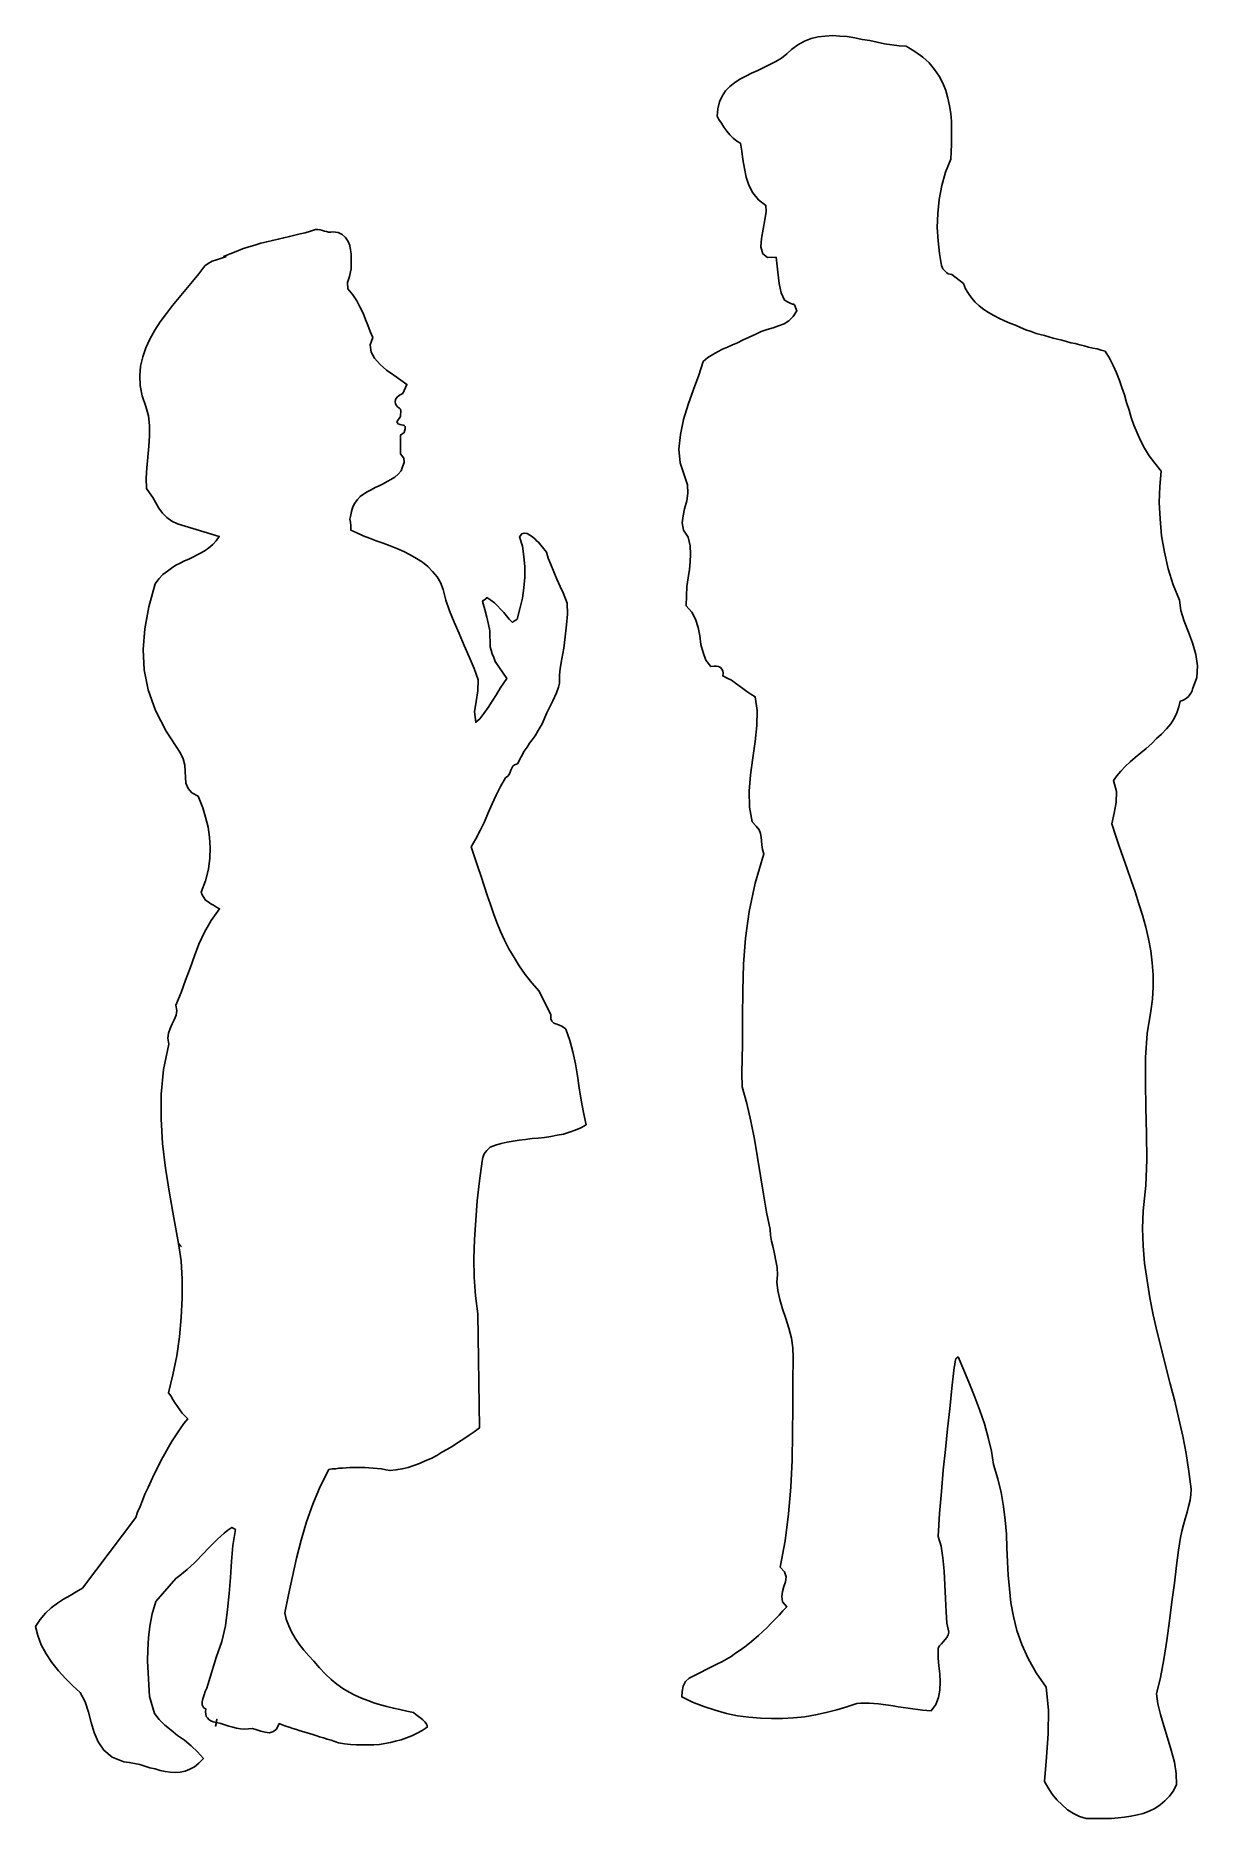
# Model space of a CAD drawing. Extents: x 137.35 to 138.52, y 51.67 to 53.47.
import ezdxf

# ---------------------------------------------------------------- set-up
doc = ezdxf.new("R2010")
doc.units = 0
doc.layers.get('0').update_dxf_attribs({"linetype": 'CONTINUOUS'})

msp = doc.modelspace()

# ---------------------------------------------------------------- linework, layer by layer
at = {"linetype": 'CONTINUOUS'}
for points in [[(138.0219, 53.145), (138.0175, 53.1312), (138.0122, 53.1164), (138.0068, 53.1013), (138.0021, 53.0862), (137.9989, 53.0711), (137.9974, 53.0563), (137.9986, 53.0425), (138.003, 53.0293), (138.0062, 53.0202), (138.0065, 53.0117), (138.0052, 53.0038), (138.003, 52.9959), (138.0015, 52.9887), (138.0008, 52.9815), (138.0021, 52.9742), (138.0068, 52.967), (138.0087, 52.9582), (138.009, 52.95), (138.0087, 52.9422), (138.0081, 52.9343), (138.0068, 52.9261), (138.0055, 52.9173), (138.0049, 52.9079), (138.0046, 52.8975), (138.0106, 52.8912), (138.0143, 52.884), (138.0169, 52.8758), (138.0184, 52.8673), (138.0197, 52.8585), (138.0219, 52.8503), (138.0247, 52.8428), (138.0298, 52.8362), (138.0329, 52.8365), (138.0354, 52.8365), (138.0376, 52.8362), (138.0395, 52.8352), (138.0408, 52.8336), (138.0417, 52.8318), (138.042, 52.8296), (138.0417, 52.8267), (138.0461, 52.8245), (138.0505, 52.8223), (138.0546, 52.8195), (138.0584, 52.8167), (138.0622, 52.8138), (138.0662, 52.811), (138.0703, 52.8082), (138.0747, 52.8056), (138.0766, 52.7918), (138.0763, 52.7764), (138.0744, 52.7604), (138.0722, 52.7437), (138.0697, 52.7267), (138.0684, 52.71), (138.0688, 52.694), (138.0716, 52.6789), (138.0757, 52.6748), (138.0785, 52.671), (138.0798, 52.6673), (138.0807, 52.6635), (138.081, 52.6597), (138.0813, 52.6556), (138.082, 52.6512), (138.0835, 52.6468), (138.0744, 52.6169), (138.0684, 52.5883), (138.0647, 52.5613), (138.0628, 52.5349), (138.0622, 52.5084), (138.0618, 52.4814), (138.0618, 52.4537), (138.0612, 52.4248), (138.0615, 52.4109), (138.0662, 52.394), (138.0703, 52.376), (138.0738, 52.3578), (138.0769, 52.3392), (138.0798, 52.3207), (138.0829, 52.3021), (138.0861, 52.2839), (138.0898, 52.2663), (138.0901, 52.2606), (138.0911, 52.2546), (138.0927, 52.2483), (138.0942, 52.2417), (138.0955, 52.2348), (138.0968, 52.2279), (138.0971, 52.2207), (138.0964, 52.2131), (138.0974, 52.2046), (138.0996, 52.1955), (138.1024, 52.1861), (138.1056, 52.1763), (138.1087, 52.1665), (138.1112, 52.1565), (138.1128, 52.1467), (138.1131, 52.137), (138.1128, 52.1121), (138.1128, 52.0863), (138.1125, 52.0599), (138.1119, 52.0329), (138.1106, 52.0058), (138.1084, 51.9788), (138.1049, 51.9514), (138.0999, 51.9247), (138.1043, 51.92), (138.1059, 51.9149), (138.1052, 51.9099), (138.1037, 51.9052), (138.1021, 51.9001), (138.1015, 51.8951), (138.1024, 51.8898), (138.1065, 51.8847), (138.1027, 51.8807), (138.099, 51.8762), (138.0949, 51.8722), (138.0908, 51.8681), (138.0867, 51.8637), (138.0823, 51.8596), (138.0779, 51.8555), (138.0732, 51.8517), (138.0688, 51.8479), (138.064, 51.8442), (138.0593, 51.8407), (138.0546, 51.8376), (138.0502, 51.8344), (138.0455, 51.8316), (138.0408, 51.8291), (138.0364, 51.8269), (138.0077, 51.8124), (138.004, 51.8089), (138.0018, 51.8042), (138.0008, 51.7989), (138.0002, 51.7935), (138.0112, 51.7882), (138.0225, 51.7838), (138.0339, 51.78), (138.0455, 51.7768), (138.0568, 51.7743), (138.0681, 51.7728), (138.0798, 51.7718), (138.0911, 51.7715), (138.1024, 51.7715), (138.1134, 51.7721), (138.1247, 51.7734), (138.1358, 51.7753), (138.1465, 51.7775), (138.1571, 51.7803), (138.1675, 51.7835), (138.1776, 51.7869), (138.1814, 51.7872), (138.1858, 51.7872), (138.1902, 51.7872), (138.1946, 51.7869), (138.1993, 51.7863), (138.2043, 51.7857), (138.2094, 51.785), (138.2144, 51.7844), (138.2194, 51.7835), (138.2244, 51.7828), (138.2295, 51.7819), (138.2342, 51.7813), (138.2392, 51.7806), (138.244, 51.78), (138.2484, 51.7797), (138.2528, 51.7794), (138.2575, 51.7857), (138.2603, 51.7929), (138.2616, 51.8004), (138.2619, 51.8086), (138.2616, 51.8168), (138.2606, 51.825), (138.26, 51.8328), (138.2597, 51.8404), (138.26, 51.8429), (138.2612, 51.8451), (138.2631, 51.8473), (138.265, 51.8492), (138.2669, 51.8514), (138.2688, 51.8536), (138.2701, 51.8561), (138.2707, 51.8589), (138.2688, 51.8681), (138.2679, 51.8797), (138.2672, 51.8929), (138.2666, 51.9068), (138.266, 51.9206), (138.2647, 51.9341), (138.2628, 51.9461), (138.2597, 51.9558), (138.2612, 51.9791), (138.2631, 52.0014), (138.265, 52.0228), (138.2672, 52.0439), (138.2694, 52.0647), (138.2716, 52.0851), (138.2738, 52.1058), (138.276, 52.1269), (138.2767, 52.1297), (138.277, 52.1329), (138.2779, 52.1357), (138.2801, 52.1376), (138.2858, 52.1241), (138.2915, 52.1103), (138.2971, 52.0967), (138.3021, 52.0832), (138.3069, 52.0697), (138.3106, 52.0561), (138.3138, 52.0423), (138.316, 52.0285), (138.3204, 52.0143), (138.3238, 52.0002), (138.326, 51.986), (138.3276, 51.9722), (138.3289, 51.958), (138.3295, 51.9442), (138.3301, 51.9303), (138.3308, 51.9165), (138.332, 51.9027), (138.3336, 51.8885), (138.3361, 51.8747), (138.3396, 51.8605), (138.3446, 51.8464), (138.3509, 51.8322), (138.3591, 51.8177), (138.3691, 51.8033), (138.3716, 51.78), (138.3713, 51.7564), (138.3694, 51.7325), (138.3676, 51.7077), (138.3713, 51.7014), (138.3754, 51.6951), (138.3801, 51.6894), (138.3855, 51.6841), (138.3908, 51.6793), (138.3968, 51.6756), (138.4031, 51.6724), (138.4097, 51.6705), (138.416, 51.6705), (138.4223, 51.6705), (138.4289, 51.6705), (138.4355, 51.6705), (138.4421, 51.6712), (138.4487, 51.6718), (138.455, 51.6727), (138.4616, 51.674), (138.4676, 51.6756), (138.4736, 51.6778), (138.4792, 51.6806), (138.4846, 51.6841), (138.4893, 51.6882), (138.494, 51.6929), (138.4978, 51.6982), (138.5012, 51.7045), (138.5009, 51.7158), (138.499, 51.7275), (138.4959, 51.7397), (138.4921, 51.752), (138.4883, 51.7643), (138.4849, 51.7756), (138.4824, 51.7866), (138.4811, 51.7964), (138.4849, 51.813), (138.4883, 51.8313), (138.4915, 51.8504), (138.494, 51.8703), (138.4965, 51.8898), (138.499, 51.9086), (138.5012, 51.9263), (138.5031, 51.942), (138.5053, 51.9549), (138.5066, 51.9612), (138.5082, 51.9675), (138.51, 51.9737), (138.5119, 51.9804), (138.5135, 51.9863), (138.5151, 51.9926), (138.5157, 51.9983), (138.516, 52.0036), (138.5138, 52.0215), (138.511, 52.0398), (138.5075, 52.0574), (138.5037, 52.075), (138.4994, 52.0926), (138.4949, 52.1103), (138.4905, 52.1276), (138.4861, 52.1452), (138.4817, 52.1625), (138.4776, 52.1801), (138.4742, 52.1974), (138.4714, 52.2147), (138.4688, 52.2323), (138.4676, 52.2499), (138.4669, 52.2675), (138.4676, 52.2854), (138.4701, 52.3109), (138.471, 52.337), (138.4707, 52.3634), (138.4701, 52.3895), (138.4698, 52.4153), (138.4698, 52.4405), (138.4714, 52.4647), (138.4751, 52.4874), (138.477, 52.4996), (138.4776, 52.5119), (138.4776, 52.5242), (138.4767, 52.5364), (138.4751, 52.5484), (138.4729, 52.5607), (138.4701, 52.5726), (138.4669, 52.5845), (138.4632, 52.5962), (138.4594, 52.6081), (138.4553, 52.6198), (138.4512, 52.6314), (138.4471, 52.6431), (138.443, 52.6544), (138.4393, 52.6657), (138.4358, 52.677), (138.438, 52.6877), (138.4402, 52.6987), (138.4405, 52.7097), (138.4374, 52.7207), (138.4408, 52.7255), (138.4449, 52.7302), (138.4493, 52.7349), (138.4544, 52.7396), (138.4594, 52.7443), (138.4651, 52.7487), (138.4704, 52.7534), (138.4761, 52.7582), (138.4811, 52.7632), (138.4861, 52.7679), (138.4909, 52.7733), (138.4953, 52.7783), (138.4987, 52.7836), (138.5016, 52.7893), (138.5037, 52.7953), (138.505, 52.8013), (138.5072, 52.8019), (138.5094, 52.8028), (138.5113, 52.8041), (138.5132, 52.806), (138.5148, 52.8079), (138.516, 52.8097), (138.517, 52.8116), (138.5173, 52.8132), (138.5217, 52.8252), (138.5223, 52.8368), (138.5207, 52.8484), (138.5173, 52.8601), (138.5132, 52.8711), (138.5088, 52.8821), (138.5056, 52.8928), (138.5041, 52.9032), (138.4978, 52.9189), (138.4927, 52.9352), (138.489, 52.9519), (138.4861, 52.9686), (138.4846, 52.9856), (138.4836, 53.0022), (138.4843, 53.0183), (138.4855, 53.034), (138.4792, 53.0419), (138.4736, 53.0494), (138.4688, 53.0573), (138.4648, 53.0651), (138.4613, 53.0727), (138.4581, 53.0806), (138.4553, 53.0881), (138.4531, 53.0956), (138.4506, 53.1035), (138.4484, 53.1111), (138.4459, 53.1186), (138.4434, 53.1258), (138.4405, 53.1334), (138.4371, 53.1409), (138.4333, 53.1482), (138.4289, 53.1554), (138.4248, 53.1564), (138.4207, 53.1576), (138.4166, 53.1585), (138.4122, 53.1595), (138.4078, 53.1607), (138.4034, 53.1617), (138.3987, 53.163), (138.3943, 53.1639), (138.3899, 53.1652), (138.3852, 53.1664), (138.3808, 53.1674), (138.3764, 53.1686), (138.372, 53.1699), (138.3676, 53.1711), (138.3632, 53.1721), (138.3591, 53.1733), (138.354, 53.1752), (138.3487, 53.1771), (138.3433, 53.1793), (138.338, 53.1815), (138.3323, 53.1837), (138.327, 53.1859), (138.3213, 53.1887), (138.3163, 53.1916), (138.3109, 53.1944), (138.3062, 53.1975), (138.3015, 53.2013), (138.2974, 53.2051), (138.2937, 53.2092), (138.2905, 53.2136), (138.2877, 53.2183), (138.2855, 53.2237), (138.2738, 53.2331), (138.2719, 53.2334), (138.2701, 53.2337), (138.2685, 53.2347), (138.2672, 53.2359), (138.266, 53.2372), (138.2647, 53.2388), (138.2638, 53.2403), (138.2631, 53.2422), (138.2612, 53.2542), (138.2597, 53.2671), (138.259, 53.2806), (138.2594, 53.2947), (138.2609, 53.3089), (138.2635, 53.3231), (138.2672, 53.3366), (138.2726, 53.3495), (138.2729, 53.357), (138.2732, 53.3646), (138.2735, 53.3721), (138.2735, 53.38), (138.2732, 53.3878), (138.2726, 53.396), (138.2713, 53.4036), (138.2697, 53.4114), (138.2675, 53.419), (138.2647, 53.4265), (138.2609, 53.4335), (138.2562, 53.4404), (138.2509, 53.447), (138.2443, 53.4529), (138.2364, 53.4586), (138.2276, 53.464), (138.2204, 53.4643), (138.2131, 53.4652), (138.2056, 53.4665), (138.198, 53.468), (138.1905, 53.4696), (138.1829, 53.4709), (138.1754, 53.4725), (138.1678, 53.4737), (138.1603, 53.4743), (138.1531, 53.4747), (138.1455, 53.4743), (138.1383, 53.4734), (138.1314, 53.4718), (138.1244, 53.469), (138.1178, 53.4652), (138.1112, 53.4605), (138.1065, 53.4561), (138.1012, 53.452), (138.0955, 53.4486), (138.0895, 53.4454), (138.0835, 53.4423), (138.0772, 53.4394), (138.071, 53.4366), (138.065, 53.4338), (138.059, 53.4306), (138.0537, 53.4268), (138.049, 53.4231), (138.0445, 53.4187), (138.0411, 53.4133), (138.0383, 53.4077), (138.0367, 53.4007), (138.0361, 53.3932), (138.0379, 53.3897), (138.0405, 53.386), (138.043, 53.3819), (138.0458, 53.3781), (138.049, 53.3743), (138.0524, 53.3709), (138.0559, 53.368), (138.0596, 53.3658), (138.0612, 53.3576), (138.0622, 53.3492), (138.0637, 53.3403), (138.0656, 53.3315), (138.0681, 53.3234), (138.0722, 53.3155), (138.0779, 53.3086), (138.0854, 53.3029), (138.0858, 53.2966), (138.0845, 53.2881), (138.0826, 53.2787), (138.081, 53.2693), (138.0804, 53.2608), (138.0823, 53.2539), (138.087, 53.2501), (138.0958, 53.2504), (138.0974, 53.2353), (138.099, 53.2237), (138.1008, 53.2145), (138.1043, 53.207), (138.1081, 53.2048), (138.1106, 53.2035), (138.1122, 53.2029), (138.1134, 53.2029), (138.114, 53.2026), (138.1147, 53.2016), (138.1153, 53.1994), (138.1166, 53.1963), (138.1131, 53.1903), (138.1087, 53.1862), (138.104, 53.1831), (138.0983, 53.1809), (138.0927, 53.179), (138.0867, 53.1774), (138.0807, 53.1752), (138.0751, 53.1724), (138.0618, 53.1664), (138.0568, 53.1639), (138.0515, 53.1617), (138.0464, 53.1595), (138.0414, 53.1573), (138.0364, 53.1548), (138.0316, 53.1519), (138.0266, 53.1488), (138.0219, 53.145)], [(137.7156, 53.0893), (137.7118, 53.0837), (137.713, 53.0818), (137.7146, 53.0812), (137.7165, 53.0808), (137.7181, 53.0805), (137.719, 53.0802), (137.72, 53.079), (137.72, 53.0768), (137.7193, 53.073), (137.7156, 53.0705), (137.7156, 53.0516), (137.7187, 53.0472), (137.719, 53.0428), (137.7174, 53.0384), (137.7162, 53.0343), (137.713, 53.0308), (137.7096, 53.028), (137.7058, 53.0255), (137.702, 53.0233), (137.6979, 53.0211), (137.6939, 53.0192), (137.6898, 53.0173), (137.6857, 53.0151), (137.6816, 53.0129), (137.6781, 53.0107), (137.6747, 53.0082), (137.6718, 53.0051), (137.6693, 53.0016), (137.6671, 52.9978), (137.6659, 52.9931), (137.6649, 52.9881), (137.6643, 52.9852), (137.6649, 52.9824), (137.6652, 52.9786), (137.6652, 52.9742), (137.6712, 52.9714), (137.6775, 52.9686), (137.6841, 52.966), (137.6907, 52.9635), (137.6979, 52.961), (137.7049, 52.9582), (137.7118, 52.9557), (137.7187, 52.9525), (137.7253, 52.9494), (137.7316, 52.9456), (137.7376, 52.9418), (137.7432, 52.9374), (137.748, 52.9324), (137.7524, 52.927), (137.7558, 52.9211), (137.7587, 52.9141), (137.7612, 52.9035), (137.7649, 52.8924), (137.7697, 52.8811), (137.7747, 52.8695), (137.78, 52.8575), (137.7851, 52.8459), (137.7901, 52.8343), (137.7942, 52.8226), (137.7939, 52.8116), (137.792, 52.8009), (137.7904, 52.7905), (137.7917, 52.7798), (137.7958, 52.7833), (137.7999, 52.7886), (137.8043, 52.7946), (137.8083, 52.8012), (137.8128, 52.8078), (137.8165, 52.8144), (137.82, 52.8198), (137.8231, 52.8242), (137.8112, 52.8412), (137.8099, 52.8453), (137.8083, 52.849), (137.8071, 52.8528), (137.8061, 52.856), (137.8058, 52.8723), (137.8046, 52.8786), (137.8027, 52.8862), (137.8008, 52.894), (137.7986, 52.9019), (137.7992, 52.9031), (137.8005, 52.9038), (137.8017, 52.9047), (137.8027, 52.906), (137.8068, 52.9035), (137.8106, 52.9006), (137.8137, 52.8975), (137.8168, 52.8943), (137.82, 52.8909), (137.8228, 52.8874), (137.8256, 52.884), (137.8288, 52.8808), (137.8297, 52.8818), (137.831, 52.8824), (137.8322, 52.883), (137.8335, 52.8843), (137.8363, 52.8947), (137.8389, 52.9053), (137.8404, 52.916), (137.8414, 52.9267), (137.8414, 52.9371), (137.8404, 52.9475), (137.8389, 52.9579), (137.836, 52.9676), (137.8382, 52.9704), (137.8407, 52.9711), (137.8436, 52.9708), (137.8464, 52.9692), (137.8492, 52.9673), (137.8518, 52.9651), (137.8536, 52.9632), (137.8549, 52.9623), (137.8634, 52.9519), (137.865, 52.9459), (137.8675, 52.9393), (137.8706, 52.9321), (137.8738, 52.9245), (137.8772, 52.9173), (137.8801, 52.9107), (137.8826, 52.9047), (137.8842, 52.9003), (137.8845, 52.8893), (137.8835, 52.8783), (137.8823, 52.8663), (137.8807, 52.8547), (137.8788, 52.844), (137.8772, 52.8343), (137.8766, 52.8276), (137.8766, 52.8229), (137.8763, 52.8195), (137.8753, 52.8154), (137.8735, 52.8097), (137.8697, 52.8015), (137.8637, 52.7893), (137.859, 52.7783), (137.8549, 52.7714), (137.8518, 52.766), (137.8489, 52.7619), (137.8461, 52.7585), (137.8436, 52.7547), (137.8407, 52.7506), (137.8376, 52.7449), (137.8338, 52.7377), (137.831, 52.7368), (137.8291, 52.7352), (137.8282, 52.7333), (137.8272, 52.7314), (137.8266, 52.7292), (137.8256, 52.727), (137.8241, 52.7251), (137.8216, 52.7235), (137.8168, 52.7147), (137.8124, 52.7059), (137.8083, 52.6971), (137.8043, 52.688), (137.8005, 52.6792), (137.7961, 52.6704), (137.7917, 52.6619), (137.787, 52.6537), (137.7904, 52.6436), (137.7939, 52.6336), (137.797, 52.6238), (137.8002, 52.6144), (137.8033, 52.6047), (137.8065, 52.5955), (137.8096, 52.5864), (137.8131, 52.5773), (137.8168, 52.5682), (137.8209, 52.5594), (137.8253, 52.5506), (137.8304, 52.5418), (137.8357, 52.5333), (137.8417, 52.5245), (137.8483, 52.516), (137.8558, 52.5075), (137.8678, 52.4836), (137.8678, 52.4798), (137.8687, 52.4773), (137.8706, 52.4754), (137.8728, 52.4745), (137.8753, 52.4735), (137.8782, 52.4726), (137.8807, 52.471), (137.8829, 52.4691), (137.887, 52.4578), (137.8901, 52.4461), (137.8926, 52.4342), (137.8945, 52.4219), (137.8964, 52.4097), (137.8983, 52.3974), (137.9008, 52.3848), (137.9036, 52.3725), (137.898, 52.3694), (137.8923, 52.3669), (137.8864, 52.365), (137.8804, 52.3631), (137.8741, 52.3619), (137.8678, 52.3606), (137.8612, 52.3596), (137.8549, 52.359), (137.8486, 52.3584), (137.842, 52.3574), (137.8357, 52.3568), (137.8294, 52.3559), (137.8234, 52.3549), (137.8175, 52.3534), (137.8118, 52.3518), (137.8061, 52.3499), (137.8027, 52.3464), (137.8002, 52.343), (137.7989, 52.3392), (137.798, 52.3357), (137.7954, 52.3156), (137.7932, 52.2955), (137.7917, 52.276), (137.7904, 52.2565), (137.7898, 52.237), (137.7901, 52.2181), (137.7914, 52.1995), (137.7939, 52.181), (137.7954, 52.0656), (137.7901, 52.0618), (137.7848, 52.0583), (137.7794, 52.0546), (137.7741, 52.0511), (137.7687, 52.0476), (137.7631, 52.0442), (137.7574, 52.041), (137.7521, 52.0379), (137.7464, 52.0347), (137.7404, 52.0322), (137.7347, 52.0297), (137.7288, 52.0275), (137.7231, 52.0256), (137.7171, 52.0244), (137.7108, 52.0231), (137.7049, 52.0225), (137.7005, 52.0234), (137.6961, 52.0241), (137.6917, 52.0247), (137.6876, 52.025), (137.6835, 52.0253), (137.6794, 52.0256), (137.6756, 52.0256), (137.6715, 52.0256), (137.6678, 52.0256), (137.6643, 52.0256), (137.6605, 52.0253), (137.6567, 52.025), (137.6533, 52.025), (137.6498, 52.0244), (137.6464, 52.0241), (137.6429, 52.0237), (137.6341, 52.0064), (137.6266, 51.9885), (137.6203, 51.9706), (137.6149, 51.952), (137.6102, 51.9338), (137.6061, 51.9152), (137.602, 51.8967), (137.5982, 51.8784), (137.5998, 51.8721), (137.6023, 51.8655), (137.6052, 51.8592), (137.6089, 51.853), (137.613, 51.8467), (137.6177, 51.8407), (137.6225, 51.835), (137.6278, 51.8297), (137.6335, 51.8227), (137.6391, 51.8168), (137.6451, 51.8111), (137.6511, 51.8064), (137.6571, 51.802), (137.6634, 51.7982), (137.6693, 51.7951), (137.6759, 51.7923), (137.6822, 51.7897), (137.6885, 51.7875), (137.6951, 51.7853), (137.7017, 51.7837), (137.7083, 51.7819), (137.7149, 51.7806), (137.7219, 51.779), (137.7285, 51.7775), (137.731, 51.7756), (137.7335, 51.7737), (137.736, 51.7718), (137.7382, 51.7702), (137.7401, 51.7683), (137.7414, 51.7665), (137.7423, 51.7646), (137.7426, 51.7627), (137.7373, 51.7595), (137.7322, 51.7567), (137.7269, 51.7542), (137.7215, 51.752), (137.7162, 51.7501), (137.7105, 51.7485), (137.7052, 51.7473), (137.6995, 51.7463), (137.6942, 51.7454), (137.6885, 51.7451), (137.6825, 51.7448), (137.6769, 51.7448), (137.6709, 51.7451), (137.6649, 51.7454), (137.6589, 51.746), (137.6527, 51.747), (137.6489, 51.7482), (137.6451, 51.7495), (137.6413, 51.7507), (137.6376, 51.752), (137.6335, 51.7532), (137.6297, 51.7545), (137.6256, 51.7558), (137.6218, 51.7567), (137.6177, 51.758), (137.614, 51.7592), (137.6102, 51.7605), (137.6064, 51.7614), (137.6026, 51.7627), (137.5992, 51.7639), (137.5957, 51.7652), (137.5926, 51.7665), (137.5898, 51.7608), (137.5863, 51.758), (137.5825, 51.757), (137.5784, 51.7576), (137.574, 51.7589), (137.5699, 51.7602), (137.5655, 51.7614), (137.5614, 51.7611), (137.5574, 51.7608), (137.5533, 51.7611), (137.5495, 51.7617), (137.5457, 51.7627), (137.5416, 51.7639), (137.5375, 51.7652), (137.5335, 51.7665), (137.529, 51.7677), (137.5281, 51.7639), (137.5287, 51.7674), (137.5294, 51.7709), (137.529, 51.7677), (137.5259, 51.7683), (137.5234, 51.7693), (137.5212, 51.7705), (137.5199, 51.7721), (137.5187, 51.7737), (137.5184, 51.7759), (137.518, 51.7784), (137.5184, 51.7812), (137.5158, 51.7828), (137.5146, 51.7853), (137.5146, 51.7885), (137.5152, 51.7916), (137.5165, 51.7954), (137.5177, 51.7988), (137.5193, 51.8023), (137.5202, 51.8055), (137.5287, 51.8334), (137.5344, 51.8495), (137.5382, 51.8655), (137.5404, 51.8819), (137.5419, 51.8982), (137.5432, 51.9143), (137.5442, 51.9306), (137.5457, 51.9467), (137.5482, 51.9627), (137.5445, 51.9649), (137.5407, 51.9621), (137.5369, 51.9593), (137.5335, 51.9561), (137.53, 51.953), (137.5265, 51.9495), (137.5234, 51.9464), (137.5199, 51.9429), (137.5168, 51.9394), (137.5133, 51.936), (137.5102, 51.9325), (137.5067, 51.9291), (137.5033, 51.9256), (137.4995, 51.9225), (137.4957, 51.9193), (137.4919, 51.9162), (137.4878, 51.9133), (137.4677, 51.8901), (137.4639, 51.8775), (137.4617, 51.8652), (137.4602, 51.8533), (137.4595, 51.8413), (137.4592, 51.8297), (137.4599, 51.8177), (137.4605, 51.8058), (137.4614, 51.7938), (137.4665, 51.7765), (137.4712, 51.7705), (137.4768, 51.7649), (137.4831, 51.7598), (137.4897, 51.7545), (137.4967, 51.7495), (137.5036, 51.7438), (137.5099, 51.7378), (137.5158, 51.7312), (137.5114, 51.7265), (137.5067, 51.7227), (137.502, 51.7202), (137.4973, 51.7183), (137.4922, 51.7174), (137.4872, 51.7171), (137.4822, 51.7174), (137.4771, 51.718), (137.4721, 51.719), (137.4671, 51.7205), (137.4617, 51.7218), (137.4564, 51.7234), (137.4514, 51.7249), (137.446, 51.7262), (137.4407, 51.7271), (137.4353, 51.7278), (137.4234, 51.7325), (137.4152, 51.7394), (137.4092, 51.7479), (137.4054, 51.7573), (137.4023, 51.7677), (137.3995, 51.7781), (137.396, 51.7885), (137.391, 51.7979), (137.3837, 51.8045), (137.3762, 51.8121), (137.369, 51.8199), (137.3624, 51.8284), (137.3567, 51.8372), (137.3517, 51.846), (137.3482, 51.8555), (137.346, 51.8646), (137.3507, 51.8718), (137.3561, 51.8781), (137.3617, 51.8835), (137.368, 51.8882), (137.3743, 51.8923), (137.3809, 51.896), (137.3872, 51.8998), (137.3935, 51.9036), (137.4473, 51.975), (137.4492, 51.9803), (137.4517, 51.986), (137.4542, 51.9923), (137.4567, 51.9986), (137.4599, 52.0052), (137.463, 52.0121), (137.4661, 52.019), (137.4696, 52.0259), (137.4731, 52.0329), (137.4768, 52.0395), (137.4806, 52.0461), (137.4844, 52.0527), (137.4882, 52.0587), (137.4922, 52.0646), (137.496, 52.07), (137.5001, 52.075), (137.4973, 52.0775), (137.4945, 52.0807), (137.4919, 52.0838), (137.4897, 52.0873), (137.4872, 52.0907), (137.485, 52.0945), (137.4828, 52.098), (137.4806, 52.1011), (137.485, 52.1194), (137.4888, 52.1385), (137.4916, 52.158), (137.4935, 52.1775), (137.4945, 52.197), (137.4945, 52.2162), (137.4932, 52.2348), (137.4907, 52.2524), (137.4926, 52.2499), (137.4932, 52.2492), (137.4926, 52.2499), (137.4907, 52.2524), (137.486, 52.2782), (137.4816, 52.3034), (137.4775, 52.3285), (137.4746, 52.3534), (137.4731, 52.3785), (137.4731, 52.4034), (137.4756, 52.4285), (137.4809, 52.454), (137.48, 52.46), (137.4806, 52.4653), (137.4822, 52.47), (137.4844, 52.4745), (137.4863, 52.4785), (137.4882, 52.4833), (137.4888, 52.488), (137.4878, 52.4936), (137.4932, 52.5062), (137.4979, 52.5188), (137.5023, 52.5311), (137.5067, 52.5433), (137.5114, 52.5553), (137.5171, 52.5675), (137.5237, 52.5792), (137.5322, 52.5911), (137.529, 52.5927), (137.5262, 52.5946), (137.5234, 52.5962), (137.5206, 52.598), (137.518, 52.5999), (137.5162, 52.6025), (137.5146, 52.605), (137.5136, 52.6078), (137.518, 52.6194), (137.5209, 52.6311), (137.5224, 52.6421), (137.5228, 52.6528), (137.5221, 52.6635), (137.5206, 52.6735), (137.518, 52.6836), (137.5152, 52.6933), (137.5105, 52.705), (137.5042, 52.7084), (137.5004, 52.7129), (137.4982, 52.7182), (137.4976, 52.7239), (137.4973, 52.7301), (137.497, 52.7364), (137.4954, 52.7427), (137.4926, 52.7484), (137.4781, 52.7707), (137.4674, 52.7918), (137.4599, 52.8126), (137.4558, 52.833), (137.4548, 52.8534), (137.4564, 52.8745), (137.4605, 52.8965), (137.4671, 52.9198), (137.4709, 52.9248), (137.4749, 52.9292), (137.4794, 52.9327), (137.4834, 52.9358), (137.4878, 52.9387), (137.4922, 52.9409), (137.4967, 52.9431), (137.5011, 52.945), (137.5051, 52.9469), (137.5095, 52.9491), (137.5136, 52.9513), (137.5177, 52.9535), (137.5215, 52.9563), (137.5253, 52.9597), (137.5287, 52.9635), (137.5319, 52.9679), (137.4897, 52.9805), (137.4838, 52.9833), (137.479, 52.9871), (137.4746, 52.9915), (137.4709, 52.9965), (137.4677, 53.0019), (137.4646, 53.0072), (137.4614, 53.012), (137.4583, 53.0164), (137.458, 53.0267), (137.4586, 53.0374), (137.4595, 53.0481), (137.4605, 53.0591), (137.4614, 53.0698), (137.4614, 53.0802), (137.4602, 53.09), (137.4577, 53.0994), (137.4539, 53.1101), (137.452, 53.1205), (137.4514, 53.1305), (137.4523, 53.1403), (137.4545, 53.1497), (137.4577, 53.1588), (137.4617, 53.1676), (137.4668, 53.1765), (137.4721, 53.185), (137.4784, 53.1934), (137.4847, 53.2016), (137.4913, 53.2098), (137.4982, 53.2177), (137.5048, 53.2258), (137.5114, 53.2337), (137.5174, 53.2416), (137.5206, 53.2441), (137.5246, 53.2463), (137.529, 53.2479), (137.5331, 53.2491), (137.5363, 53.2501), (137.5385, 53.2507), (137.5385, 53.251), (137.5363, 53.251), (137.5429, 53.2538), (137.5492, 53.2563), (137.5555, 53.2589), (137.5618, 53.2608), (137.5681, 53.2626), (137.574, 53.2645), (137.58, 53.2661), (137.5857, 53.2674), (137.5916, 53.2686), (137.5973, 53.2702), (137.603, 53.2715), (137.6083, 53.2727), (137.6137, 53.274), (137.619, 53.2752), (137.6243, 53.2768), (137.6294, 53.2784), (137.6319, 53.2784), (137.6341, 53.278), (137.6363, 53.2774), (137.6385, 53.2768), (137.6404, 53.2765), (137.6426, 53.2759), (137.6448, 53.2759), (137.647, 53.2762), (137.6523, 53.2755), (137.6564, 53.2733), (137.6599, 53.2705), (137.6624, 53.2664), (137.664, 53.2623), (137.6649, 53.2579), (137.6656, 53.2538), (137.6656, 53.2501), (137.6656, 53.2387), (137.6637, 53.2309), (137.6618, 53.2249), (137.6621, 53.2183), (137.6671, 53.2123), (137.6712, 53.2063), (137.6744, 53.2001), (137.6775, 53.1938), (137.68, 53.1875), (137.6822, 53.1815), (137.6847, 53.1752), (137.6873, 53.1692), (137.6847, 53.1617), (137.6857, 53.1544), (137.6891, 53.1482), (137.6948, 53.1419), (137.7014, 53.1362), (137.7086, 53.1312), (137.7159, 53.1261), (137.7219, 53.1217), (137.7178, 53.1126), (137.7143, 53.1107), (137.7118, 53.1085), (137.7105, 53.1063), (137.7102, 53.1041), (137.7105, 53.1022), (137.7115, 53.1003), (137.7124, 53.0991), (137.7137, 53.0981), (137.7143, 53.0975), (137.7153, 53.0966), (137.7156, 53.0956), (137.7159, 53.0953), (137.7156, 53.0893)]]:
    msp.add_lwpolyline(points, dxfattribs=at)

doc.saveas('drawing.dxf')
